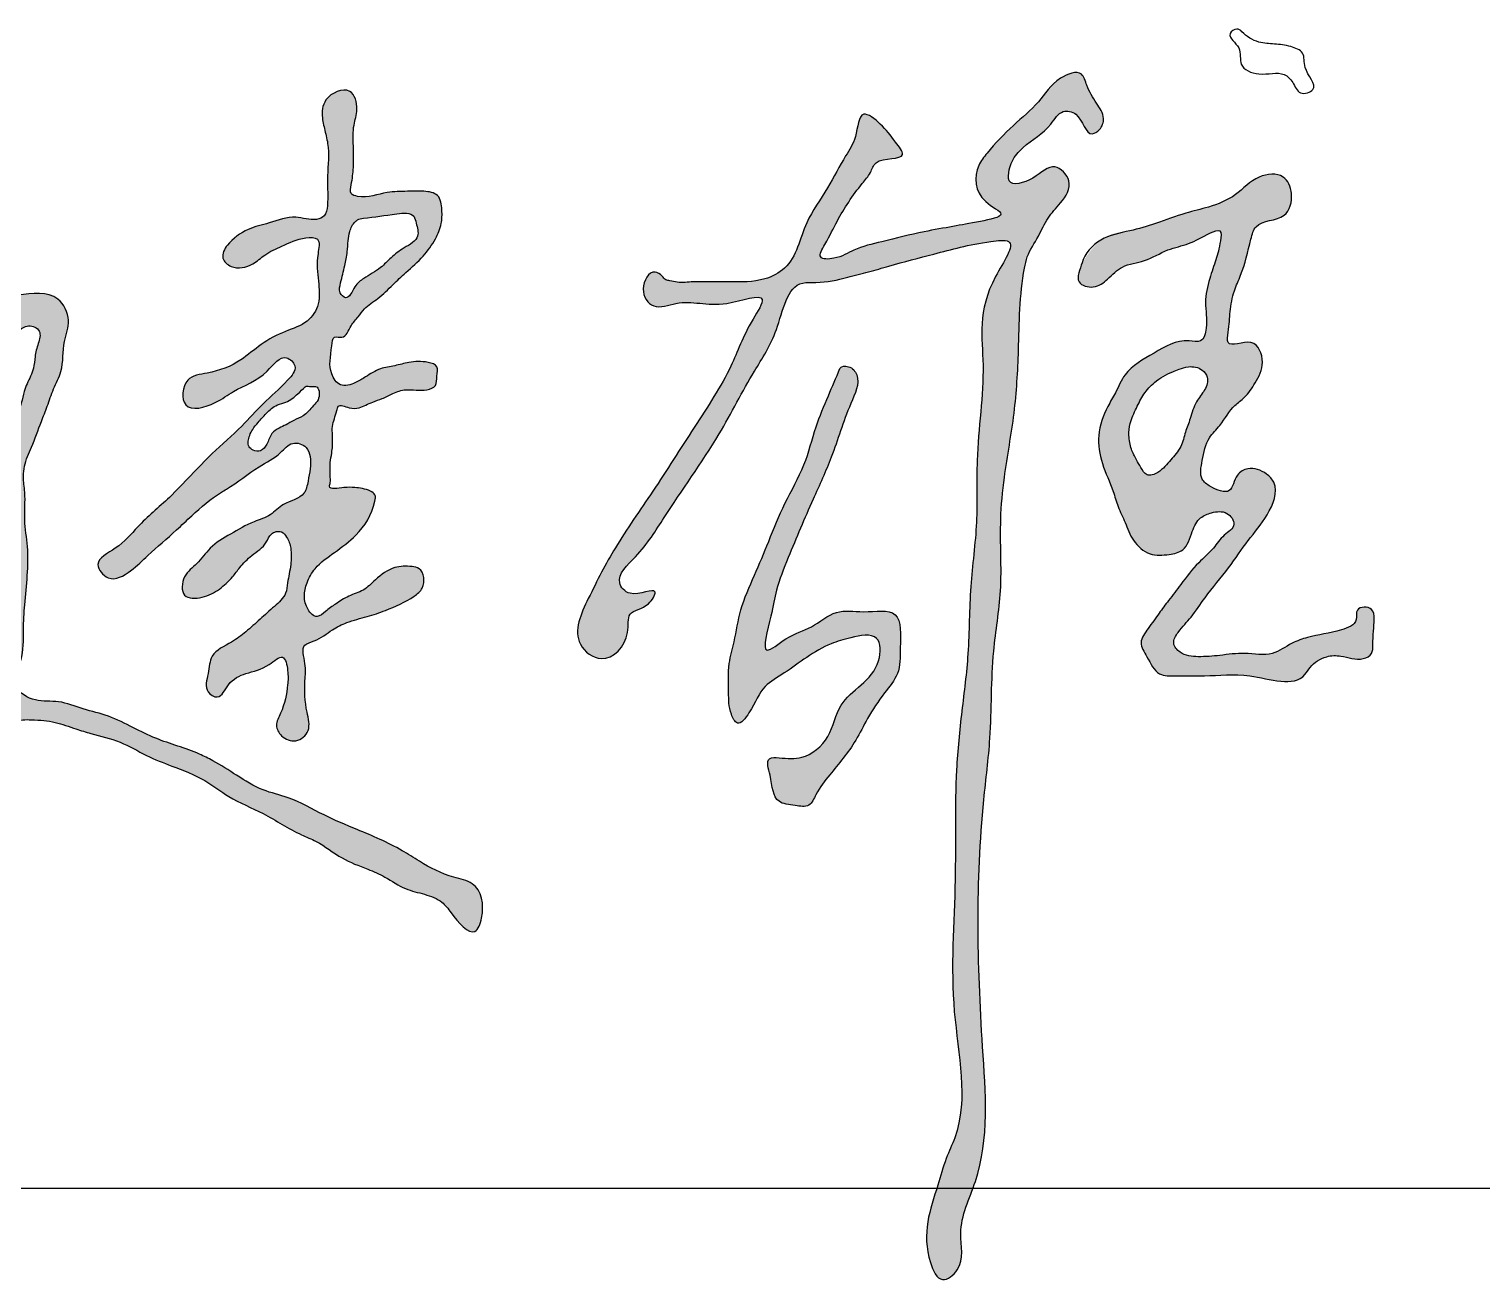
# Model space of a CAD drawing. Extents: x 30064 to 135164, y 17999 to 492668.
# Drawn here: x 111477 to 112349, y 33940 to 34695 of the extents above; entities that cross this region are included whole.
import ezdxf

# ---------------------------------------------------------------- set-up
doc = ezdxf.new("R2010")
doc.units = 0
doc.header["$LTSCALE"] = 1000
doc.header["$MEASUREMENT"] = 0
doc.layers.add('文字和字符', color=7, linetype='Continuous')

msp = doc.modelspace()

# ---------------------------------------------------------------- hatches: boundary and pattern name
at = {"layer": '文字和字符'}
h = msp.add_hatch(color=6, dxfattribs=at)
edge = h.paths.add_edge_path()
edge.add_spline(control_points=[(111875.38, 34542.97), (111875.62, 34542.97), (111900.12, 34543.09), (111915.48, 34542.63), (111936.83, 34553.07), (111940.87, 34578.02), (111956.17, 34598.2), (111965.19, 34616.67), (111973.83, 34628.97), (111974.9, 34648.56), (111989.85, 34636.41), (111994.75, 34629.52), (112006.05, 34615.11), (111985.01, 34618.76), (111981.96, 34607.82), (111972.63, 34597.47), (111962.8, 34582.12), (111956.63, 34569.05), (111949.07, 34556.28), (111962.97, 34556.72), (111972.39, 34563.39), (111991.72, 34567.72), (112010.76, 34572.7), (112031.71, 34576.3), (112044.33, 34578.62), (112066.18, 34582.89), (112044.26, 34592.45), (112043.49, 34609.68), (112054.51, 34624.07), (112066.51, 34636.64), (112083.4, 34650.16), (112091.49, 34664.6), (112108.67, 34671.17), (112111.92, 34658.84), (112116.76, 34651.06), (112122.92, 34642.2), (112120.28, 34634.65), (112111.15, 34628.76), (112108.69, 34644.18), (112095.7, 34646.78), (112088.27, 34633.31), (112075.73, 34626.96), (112066.99, 34617.01), (112064.78, 34610.13), (112063.5, 34599.36), (112081.32, 34604.38), (112090.94, 34616.16), (112104.52, 34602.9), (112096.44, 34590.34), (112087.65, 34581.61), (112082.63, 34569.6), (112076.07, 34560.45), (112071.14, 34537.23), (112071.09, 34505.77), (112068.73, 34463.66), (112062.26, 34430.21), (112058.85, 34394.56), (112061.56, 34359.56), (112053.77, 34316.12), (112054.88, 34274.02), (112044.62, 34195.23), (112046.33, 34107.16), (112054.27, 34017.62), (112032.48, 33975.86), (112039.37, 33952.85), (112023.53, 33940.24), (112010.64, 33968.31), (112019.66, 33990.99), (112026.37, 34015.9), (112042, 34047.95), (112027.51, 34106.97), (112033.96, 34179.47), (112031.77, 34239.98), (112036.36, 34285.06), (112041.24, 34321.59), (112040.83, 34359.6), (112046.59, 34398.13), (112044.37, 34442.26), (112052.59, 34493.62), (112044.24, 34531.42), (112072.11, 34569.48), (112043.23, 34566.07), (112022.85, 34560.41), (111997.58, 34553.96), (111980.61, 34548.85), (111966, 34545.22), (111953.16, 34542.07), (111932.05, 34543.72), (111927.38, 34512.75), (111909.25, 34485.96), (111889.31, 34446.08), (111862.44, 34409.55), (111845.41, 34381.11), (111827.15, 34365.4), (111838.13, 34352.02), (111856.37, 34361.87), (111848.06, 34346.44), (111834.97, 34346.08), (111838.25, 34327.9), (111822.77, 34311.3), (111800.79, 34328.11), (111813.88, 34356.36), (111828.8, 34384.98), (111852.51, 34418.72), (111875.06, 34454.41), (111898.39, 34489.61), (111905.99, 34513.14), (111922.86, 34538.61), (111888.21, 34525.18), (111871.79, 34533.99), (111851.31, 34525.18), (111842.42, 34538.25), (111850.01, 34551.47), (111856.56, 34547.05), (111858.55, 34543.97), (111862.21, 34543.64), (111866.72, 34541.94), (111875.27, 34542.97), (111875.38, 34542.97)], knot_values=[0, 0, 0, 0, 30.010681, 59.710914, 78.593199, 120.407305, 154.524141, 185.004149, 203.061643, 222.774317, 238.80713, 258.455944, 270.333782, 293.330836, 302.766156, 314.154011, 351.592667, 373.783884, 384.727657, 395.744414, 413.857163, 437.957453, 474.261753, 498.637383, 521.996218, 540.039757, 556.440551, 586.981856, 599.46137, 631.292047, 659.861277, 686.798362, 704.454635, 714.77327, 731.806988, 745.746399, 755.60273, 762.331918, 783.607358, 794.2488, 808.935268, 839.224822, 854.000646, 861.29652, 870.524529, 890.282084, 910.927322, 927.245681, 946.958313, 963.356978, 980.390735, 1000.003082, 1009.515457, 1078.314372, 1130.678307, 1184.843128, 1219.935368, 1279.461792, 1329.992924, 1402.614913, 1454.086505, 1659.988392, 1772.185683, 1817.246483, 1847.677046, 1862.240127, 1879.608782, 1944.488332, 1967.79145, 1986.349178, 2091.415626, 2201.453187, 2292.790848, 2342.000053, 2390.03078, 2446.006624, 2499.916829, 2551.206876, 2630.928051, 2705.368541, 2736.511304, 2751.139397, 2799.882761, 2838.437816, 2856.100871, 2874.060326, 2900.839764, 2911.90203, 2956.44123, 2995.684828, 3055.617738, 3138.927419, 3179.415616, 3204.798199, 3217.112426, 3237.828089, 3249.032304, 3266.585733, 3281.97368, 3312.759311, 3333.895438, 3372.534497, 3420.293911, 3476.863372, 3540.284988, 3599.822241, 3643.146119, 3661.15915, 3690.737213, 3733.200125, 3751.837118, 3768.448916, 3785.656639, 3792.541545, 3796.752385, 3800.355287, 3806.580356, 3819.839144, 3819.839144, 3819.839144, 3819.839144], degree=3, periodic=0)
h = msp.add_hatch(color=6, dxfattribs=at)
edge = h.paths.add_edge_path()
edge.add_spline(control_points=[(111595.89, 34564.98), (111596, 34565.11), (111608.52, 34576.67), (111621.6, 34577.7), (111635.77, 34583.94), (111646.79, 34579.11), (111655.06, 34582.32), (111656.64, 34592.13), (111655.21, 34605.37), (111657.45, 34620.41), (111654.78, 34632.7), (111652.29, 34641.99), (111653.13, 34654.36), (111670.68, 34661.98), (111674.86, 34646.67), (111671.07, 34636.33), (111671.53, 34624.41), (111671.76, 34612.21), (111670.78, 34603.48), (111668.92, 34595.6), (111679.35, 34592.66), (111689.63, 34597.32), (111703.32, 34597.24), (111713.05, 34597.73), (111723.58, 34596.11), (111724.84, 34586.15), (111724.64, 34577.42), (111720.6, 34567.72), (111713.39, 34557.75), (111703.87, 34549.43), (111694.78, 34540.99), (111687.03, 34533.05), (111678.68, 34528.18), (111674.3, 34521.64), (111669.43, 34516.77), (111666.94, 34508.23), (111659.01, 34511.01), (111658.28, 34499.34), (111655.89, 34490.75), (111663.24, 34479.14), (111672.51, 34481.98), (111679.64, 34486.48), (111687.15, 34491.28), (111696.33, 34492.44), (111705.77, 34495.19), (111713.97, 34495.58), (111722.98, 34492.8), (111721.17, 34486.35), (111721.91, 34480.1), (111712.92, 34476.9), (111704.53, 34479.27), (111695.35, 34476.44), (111689.26, 34472.79), (111682.16, 34470.83), (111675.88, 34467.07), (111669.1, 34466.68), (111662.34, 34470.24), (111661.16, 34462.89), (111658.55, 34457.89), (111659.03, 34450.54), (111659.08, 34445.25), (111658.57, 34439.76), (111657.4, 34434.79), (111657.75, 34429.86), (111657.54, 34425.8), (111657.94, 34422.86), (111656, 34417.77), (111666.07, 34419.93), (111673.1, 34419.49), (111679.9, 34418.77), (111685.18, 34415.33), (111683.33, 34404.14), (111675.5, 34391.76), (111660.65, 34380.82), (111649.04, 34372.79), (111642.21, 34360.72), (111640.89, 34349), (111649.52, 34340.22), (111655.25, 34345.91), (111661.2, 34349.81), (111668.56, 34354.8), (111677.87, 34357.29), (111685.48, 34365.26), (111694.92, 34372.35), (111704.61, 34372.47), (111713.92, 34370.94), (111714.96, 34359.46), (111704.66, 34351.68), (111693.25, 34346.4), (111679.46, 34341.81), (111668.45, 34339.2), (111657.71, 34333.92), (111650.87, 34327.69), (111639.45, 34325.32), (111643.39, 34313.56), (111642.01, 34300.98), (111642.48, 34287.44), (111646.63, 34273.68), (111637.29, 34265.57), (111628.3, 34269.29), (111624.01, 34277.01), (111629.85, 34287.02), (111632.1, 34298.48), (111632.55, 34308.96), (111629.95, 34321.18), (111618.86, 34310.36), (111607.88, 34308.83), (111596.28, 34303.34), (111591.81, 34291.37), (111581.37, 34297.61), (111584.98, 34307.81), (111585.26, 34320.46), (111597.81, 34325.85), (111607.26, 34332.91), (111615.59, 34340.55), (111623.65, 34347.85), (111631.28, 34354.46), (111632.11, 34364.01), (111634.17, 34372.7), (111634.55, 34382.3), (111632.28, 34389.03), (111628.32, 34394.06), (111621.45, 34392.43), (111618.97, 34384.43), (111610.64, 34379.35), (111603.84, 34372.47), (111598.47, 34364.76), (111591.04, 34358.03), (111581.88, 34353.05), (111567.63, 34352.46), (111568.93, 34367.41), (111578.48, 34373.58), (111585.49, 34384.51), (111598.16, 34391.78), (111609.97, 34398.76), (111622.04, 34402.28), (111629.76, 34411.18), (111642.37, 34413.04), (111644.73, 34425.98), (111646.84, 34435.13), (111643.55, 34444.9), (111634.09, 34447.76), (111626.6, 34438.21), (111612.23, 34431.21), (111601.2, 34421.86), (111586.78, 34413.53), (111576.91, 34404.98), (111562.98, 34391.62), (111550.11, 34380.81), (111538.65, 34369.48), (111525.35, 34361.37), (111514.1, 34375.63), (111531.86, 34383.44), (111542.91, 34397.93), (111564.51, 34415.57), (111583.21, 34437.63), (111603.53, 34454.61), (111617.67, 34470.9), (111629.09, 34480.23), (111638.95, 34491.67), (111628.93, 34501.19), (111617.78, 34484.32), (111601.95, 34479.79), (111588.66, 34469.16), (111567.28, 34463.37), (111569.43, 34486.63), (111587.45, 34488.08), (111602.66, 34494.07), (111616.21, 34506.14), (111629.8, 34513.45), (111644.08, 34517.63), (111652.08, 34529.88), (111650.3, 34544.73), (111649.15, 34556.06), (111652.27, 34570.01), (111639.19, 34569.48), (111630.01, 34564.93), (111618.68, 34560.12), (111610.58, 34552.23), (111600.18, 34550.29), (111590.68, 34556.35), (111595.83, 34564.91), (111595.89, 34564.98)], knot_values=[0, 0, 0, 0, 21.814226, 40.014518, 62.705103, 80.181203, 87.059593, 95.960741, 117.525979, 144.48919, 157.446323, 169.514731, 184.787555, 205.834293, 221.965238, 235.360358, 252.742704, 270.71375, 285.202589, 292.391017, 298.294038, 323.168932, 339.890762, 353.677583, 365.620364, 378.129251, 389.526685, 402.989381, 420.611403, 440.531037, 455.37129, 472.336878, 486.5792, 494.822314, 504.352288, 516.704907, 522.699181, 530.27695, 553.639261, 565.149337, 577.864888, 587.528817, 601.603428, 613.797645, 625.753182, 641.937729, 649.9788, 657.766267, 665.645468, 673.686615, 691.069983, 702.267642, 712.223711, 720.551303, 732.907569, 741.299569, 750.370401, 754.159277, 767.819998, 775.008381, 783.993926, 790.014194, 797.893351, 805.081778, 810.473088, 814.666318, 817.720913, 829.769177, 838.760629, 852.283854, 856.964277, 862.355586, 894.641394, 917.573479, 938.655869, 952.338385, 974.413595, 984.091028, 992.098792, 1002.565424, 1015.429981, 1028.359865, 1041.617731, 1060.692449, 1075.149999, 1081.330321, 1097.650211, 1107.252151, 1133.82575, 1149.932866, 1167.658992, 1180.945792, 1198.851742, 1207.212315, 1222.48382, 1236.906949, 1263.262694, 1278.557776, 1291.815576, 1304.435541, 1313.922398, 1324.654884, 1349.142625, 1361.020488, 1372.838601, 1385.371679, 1406.33795, 1423.525104, 1437.340436, 1446.079862, 1461.351368, 1476.168885, 1496.200813, 1510.803882, 1526.560496, 1542.662576, 1557.114579, 1565.766985, 1581.249459, 1594.824166, 1604.755407, 1610.756543, 1619.414177, 1627.419657, 1643.634371, 1658.03725, 1667.713087, 1682.728431, 1698.677316, 1713.209272, 1728.480822, 1743.495369, 1760.340716, 1781.062409, 1803.083586, 1817.90876, 1831.829559, 1851.204785, 1861.937228, 1882.369986, 1890.726834, 1902.273459, 1915.005119, 1936.427946, 1969.389218, 1974.338724, 2005.754245, 2023.168452, 2055.026844, 2074.268902, 2093.867831, 2107.78631, 2127.599717, 2153.412209, 2189.440129, 2240.453356, 2274.08225, 2299.89394, 2328.106323, 2341.387876, 2350.989816, 2370.530551, 2403.28468, 2421.19063, 2445.869309, 2466.302067, 2483.491087, 2513.600141, 2534.81948, 2557.988589, 2577.732832, 2594.915337, 2613.696208, 2636.660478, 2648.798069, 2658.352665, 2679.53953, 2695.582632, 2708.030864, 2726.091721, 2735.787779, 2747.159611, 2747.159611, 2747.159611, 2747.159611], degree=3, periodic=0)
edge = h.paths.add_edge_path(flags=16)
edge.add_spline(control_points=[(111642.59, 34480.05), (111642.55, 34480), (111636.64, 34474.29), (111632.55, 34470.73), (111624.66, 34469.21), (111619.34, 34464.35), (111614.81, 34459.13), (111611.16, 34454.87), (111608.82, 34450.17), (111607.52, 34444.66), (111611.6, 34441.46), (111616.46, 34440.88), (111620.27, 34445.95), (111621.66, 34451.82), (111626.59, 34455.34), (111631.4, 34457.07), (111635.83, 34460.2), (111642.49, 34462.32), (111646.41, 34467.71), (111650.66, 34471.94), (111651.35, 34476.08), (111650, 34480.97), (111646.41, 34480.24), (111642.61, 34480.07), (111642.59, 34480.05)], knot_values=[0, 0, 0, 0, 8.439041, 20.62857, 28.097042, 39.877603, 49.765051, 57.178901, 62.854461, 72.258155, 76.58164, 82.950578, 90.312624, 100.188639, 107.6845, 114.090351, 121.535477, 130.11106, 142.317774, 148.462757, 154.387511, 159.526625, 165.895648, 169.459976, 169.459976, 169.459976, 169.459976], degree=3, periodic=0)
edge = h.paths.add_edge_path(flags=16)
edge.add_spline(control_points=[(111672.65, 34579.04), (111672.6, 34578.99), (111668.56, 34572.98), (111668.39, 34567.48), (111667.93, 34560.34), (111666.16, 34551.99), (111664.42, 34544.05), (111662.28, 34536.87), (111668.43, 34531.04), (111671.89, 34540.75), (111678.77, 34546.03), (111687.4, 34550.34), (111694.24, 34558.07), (111701.73, 34563.55), (111711.96, 34568.89), (111709.37, 34577.03), (111707.77, 34584.91), (111692.9, 34583.58), (111682.63, 34580.94), (111674.74, 34581.22), (111672.67, 34579.05), (111672.65, 34579.04)], knot_values=[0, 0, 0, 0, 9.334311, 17.140719, 26.361451, 38.018579, 52.789195, 61.01517, 67.124154, 79.068588, 89.242621, 105.885881, 117.802758, 131.460083, 146.451071, 157.202444, 163.309657, 177.435607, 205.630785, 210.588468, 213.165382, 213.165382, 213.165382, 213.165382], degree=3, periodic=0)
h = msp.add_hatch(color=6, dxfattribs=at)
edge = h.paths.add_edge_path()
edge.add_spline(control_points=[(112108.73, 34554.37), (112108.78, 34554.56), (112120.1, 34572.79), (112136.57, 34572.59), (112153.93, 34578.16), (112169.22, 34584.12), (112185.78, 34587.84), (112201.67, 34594.18), (112212.33, 34607.2), (112230.16, 34608.94), (112235.91, 34595.25), (112231.7, 34578.69), (112213.17, 34580.65), (112208.67, 34563.45), (112205.91, 34550.69), (112199.34, 34536.97), (112197.37, 34524.95), (112196.93, 34515.63), (112194.7, 34502.05), (112212.62, 34511.36), (112219.01, 34493.99), (112213.1, 34482.92), (112207.37, 34473.95), (112197.94, 34467.7), (112193.16, 34457.79), (112183.26, 34448.65), (112181.17, 34437.15), (112178.71, 34425), (112186.81, 34419.14), (112198.9, 34414.13), (112200.1, 34427.26), (112209.5, 34432.29), (112218.46, 34429.24), (112227.58, 34419.43), (112220.42, 34401.95), (112207.93, 34387.95), (112196.52, 34370.25), (112183.88, 34356.05), (112174.85, 34342), (112167.37, 34334.44), (112162.14, 34326.11), (112168.51, 34318.68), (112179.07, 34317.61), (112192.04, 34318.68), (112206.69, 34320.88), (112222.46, 34317.48), (112233.46, 34326.1), (112247.6, 34330.98), (112260.05, 34332.24), (112274.74, 34337.63), (112272.05, 34348.07), (112283.77, 34348.35), (112284.07, 34339.93), (112283.51, 34333), (112283.09, 34326.21), (112283.26, 34319.17), (112274.66, 34314.97), (112265.78, 34318.91), (112254.2, 34318.61), (112246.48, 34313.66), (112237.88, 34298.52), (112209.83, 34309.27), (112185.5, 34305.97), (112167.83, 34306.69), (112153.16, 34306.09), (112148.62, 34317.01), (112142.11, 34326.52), (112149.02, 34335.62), (112154.43, 34343.62), (112161.17, 34352.44), (112168.94, 34362.63), (112177.19, 34373.69), (112187.58, 34382.31), (112192.77, 34390.85), (112202.38, 34396.54), (112195.54, 34405.97), (112186.92, 34404.87), (112178.61, 34401.56), (112174.13, 34392.49), (112171.45, 34381.39), (112159.92, 34378.99), (112148.74, 34378.33), (112138.64, 34387.1), (112135, 34398.28), (112130.11, 34407.75), (112126.85, 34420.03), (112120.18, 34433.3), (112117.27, 34451.33), (112122.46, 34465.86), (112129.42, 34477.08), (112134.93, 34490.96), (112152.34, 34500.1), (112166.93, 34509.56), (112181.27, 34505.88), (112184.5, 34518.42), (112181.68, 34530.16), (112184.87, 34544.16), (112189.23, 34556.54), (112191.49, 34564.6), (112192.76, 34575.47), (112181.74, 34570.65), (112173.83, 34565.54), (112158.95, 34562.67), (112147.22, 34554.72), (112132.85, 34553.67), (112124.56, 34544.75), (112116.58, 34538.77), (112102.86, 34540.79), (112108.69, 34554.25), (112108.73, 34554.37)], knot_values=[0, 0, 0, 0, 24.512001, 49.882294, 72.277412, 98.738469, 118.409447, 143.109669, 167.776883, 187.618262, 203.042037, 222.126752, 247.275306, 258.48372, 289.86628, 303.795246, 321.379231, 338.707377, 347.328395, 366.307106, 385.237264, 403.506228, 418.562709, 428.786369, 449.648574, 463.118664, 483.023077, 498.54091, 507.708607, 523.614939, 538.272825, 548.331434, 564.446663, 573.613544, 601.356343, 627.727416, 655.753502, 687.468657, 707.386499, 724.030195, 733.822997, 742.988374, 758.369859, 776.521682, 797.368312, 820.285411, 838.875384, 852.53501, 881.495768, 896.424896, 904.484831, 916.221913, 924.49056, 934.624145, 946.353648, 953.359124, 961.492881, 980.267656, 992.004738, 1008.557493, 1015.80342, 1061.650078, 1099.490071, 1123.473109, 1136.892554, 1154.792681, 1167.453766, 1180.555905, 1196.223819, 1209.542153, 1226.270416, 1249.735518, 1266.970627, 1281.05191, 1293.130439, 1303.91699, 1316.71909, 1326.731209, 1339.888064, 1357.279911, 1369.076666, 1385.0742, 1402.881823, 1419.32573, 1433.82478, 1447.087554, 1471.921893, 1495.500471, 1520.791964, 1533.894554, 1550.83807, 1581.024251, 1611.984954, 1621.45011, 1633.096343, 1654.387173, 1674.742462, 1691.115782, 1707.380906, 1715.678547, 1723.570803, 1743.940975, 1761.902668, 1783.344225, 1802.439161, 1818.418402, 1831.919163, 1844.453477, 1860.498716, 1860.498716, 1860.498716, 1860.498716], degree=3, periodic=0)
edge = h.paths.add_edge_path(flags=16)
edge.add_spline(control_points=[(112163.12, 34489.02), (112162.99, 34488.97), (112151.31, 34483.25), (112145.83, 34475.91), (112141.16, 34467.05), (112137.39, 34458.99), (112136.5, 34450.35), (112137.85, 34442.84), (112141.02, 34436.58), (112144.05, 34431.67), (112147.32, 34425.53), (112156.23, 34429.07), (112161.62, 34435.89), (112168.56, 34443.53), (112170.45, 34452.75), (112174.09, 34461.44), (112176.28, 34470.87), (112182.6, 34477.4), (112184.99, 34485.13), (112180.41, 34491.44), (112172.9, 34492.54), (112168.22, 34491.14), (112163.16, 34489.04), (112163.12, 34489.02)], knot_values=[0, 0, 0, 0, 17.49913, 30.768414, 43.809406, 57.820521, 67.761158, 79.395962, 89.172864, 96.402516, 104.532234, 113.624822, 128.719094, 142.570854, 155.091253, 167.081152, 182.063386, 194.044375, 204.792336, 212.007375, 223.839632, 231.821798, 237.531752, 237.531752, 237.531752, 237.531752], degree=3, periodic=0)
h = msp.add_hatch(color=6, dxfattribs=at)
edge = h.paths.add_edge_path()
edge.add_spline(control_points=[(111448.12, 34530.22), (111448.36, 34530.3), (111473.36, 34536.2), (111493.06, 34538.04), (111502.75, 34520.11), (111496.53, 34505.68), (111498.03, 34490.98), (111491.3, 34478.89), (111488.15, 34468.65), (111483.36, 34457.11), (111479.87, 34446.85), (111474.93, 34436.36), (111472.82, 34427.06), (111475.1, 34414.35), (111473.54, 34400.22), (111477.59, 34377.88), (111474.66, 34355.74), (111473.2, 34333.15), (111474.03, 34318.19), (111468.14, 34307.76), (111469.2, 34297.08), (111480.86, 34290.39), (111495.22, 34292.08), (111509.46, 34286.17), (111524.97, 34282.82), (111539.02, 34275.57), (111556.71, 34266.74), (111573.6, 34262.52), (111589.56, 34254.42), (111601.8, 34246.55), (111616.24, 34237.39), (111635.34, 34233.4), (111653.03, 34222.74), (111676.26, 34213.25), (111695.9, 34204.97), (111714.01, 34193.11), (111727.64, 34185.97), (111747.37, 34182.49), (111750.93, 34165.85), (111743.62, 34147.16), (111731.47, 34162.28), (111724.61, 34171.75), (111714.02, 34175.75), (111701.82, 34178.17), (111691.42, 34185.62), (111678.5, 34191.24), (111663.69, 34196.45), (111652.08, 34206.35), (111635.06, 34212.89), (111618.76, 34224.13), (111597.85, 34232.16), (111581.62, 34245.31), (111564.13, 34251.65), (111546.83, 34258.45), (111531.74, 34267.62), (111516.8, 34270.96), (111503.88, 34274.9), (111492.17, 34279.31), (111480.42, 34280.16), (111467.36, 34280.41), (111464.71, 34269.38), (111461.98, 34258.21), (111450.15, 34248.6), (111444.92, 34233.02), (111431.09, 34230.45), (111417.43, 34230.27), (111411.55, 34246.43), (111397.62, 34254.23), (111391.07, 34273.07), (111406.55, 34283.09), (111415.56, 34293.58), (111428.53, 34301.75), (111439.53, 34310.82), (111453.94, 34301.85), (111458.29, 34313.6), (111459, 34323.05), (111459.96, 34336.79), (111464.07, 34355.09), (111461.05, 34378.08), (111461.64, 34402.43), (111458.16, 34421.75), (111460.81, 34436.51), (111465.01, 34447.86), (111469.72, 34456.07), (111469.92, 34464.49), (111472.61, 34470.41), (111473.85, 34478.2), (111477.24, 34484.86), (111480.01, 34491.68), (111480.27, 34498.6), (111482.2, 34505.47), (111484.95, 34513.92), (111475.98, 34518.2), (111470.84, 34513.29), (111464.46, 34511.84), (111464.23, 34503.29), (111452.6, 34507.42), (111449.15, 34515.24), (111448.97, 34522.26), (111450.03, 34526.85), (111448.09, 34530.21), (111448.12, 34530.22)], knot_values=[0, 0, 0, 0, 31.567408, 64.804615, 84.514899, 102.449572, 127.665217, 143.393176, 158.761139, 172.306084, 195.386314, 203.777391, 220.63047, 233.896682, 257.032253, 279.176201, 327.700844, 348.661996, 374.096735, 388.033075, 396.915328, 415.877792, 435.250381, 456.66983, 478.431065, 501.305126, 522.015154, 560.722472, 573.046245, 596.2976, 621.456877, 643.421109, 676.452722, 706.559804, 747.979879, 764.804525, 796.369237, 812.756663, 842.42195, 854.740888, 879.873646, 891.588111, 907.370515, 923.988969, 943.623296, 959.405623, 982.733778, 1008.381509, 1021.700495, 1058.208083, 1090.24983, 1114.093944, 1144.201026, 1166.925646, 1191.573171, 1217.002209, 1229.971469, 1248.063792, 1268.029249, 1281.440462, 1294.753802, 1308.690116, 1329.858381, 1355.865323, 1368.43417, 1386.209945, 1406.30905, 1430.06276, 1453.845898, 1470.989804, 1499.087867, 1512.54167, 1535.266273, 1553.042048, 1560.571233, 1580.172383, 1594.917168, 1617.197884, 1657.975453, 1689.943564, 1718.67234, 1738.776712, 1751.36341, 1769.195262, 1777.025624, 1785.794542, 1795.901638, 1809.568461, 1816.675984, 1826.397683, 1837.686133, 1847.881877, 1857.816128, 1868.115168, 1875.917125, 1881.585263, 1896.597226, 1905.82176, 1918.671785, 1923.218896, 1927.782629, 1927.782629, 1927.782629, 1927.782629], degree=3, periodic=0)
edge = h.paths.add_edge_path(flags=17)
edge.add_spline(control_points=[(111418.38, 34275.81), (111418.32, 34275.77), (111412.65, 34272.12), (111412.55, 34266.15), (111412.98, 34260.44), (111415.22, 34254.1), (111420.48, 34250.87), (111422.73, 34245.75), (111426.95, 34244.31), (111430.76, 34244.26), (111433.63, 34246.7), (111436.83, 34249.26), (111440.55, 34250.21), (111444.58, 34251.69), (111447.1, 34255.36), (111450.46, 34259.58), (111453.12, 34266.55), (111455.06, 34274.42), (111458.57, 34282.47), (111458.2, 34288.37), (111458.98, 34295.83), (111448.9, 34295.5), (111441.23, 34298.05), (111435.57, 34293.82), (111431.5, 34290.78), (111428.95, 34287.26), (111426.85, 34283.84), (111423.97, 34281.64), (111422.71, 34278.17), (111418.43, 34275.85), (111418.38, 34275.81)], knot_values=[0, 0, 0, 0, 9.663903, 14.696519, 25.589324, 33.287033, 41.448102, 50.312117, 54.669885, 59.317586, 65.471876, 69.610934, 76.339168, 81.250991, 86.994431, 94.228062, 103.814692, 117.550507, 128.275999, 139.362893, 142.658643, 157.109971, 167.517587, 177.222957, 183.783609, 188.977779, 195.04957, 200.641099, 203.083872, 211.139425, 211.139425, 211.139425, 211.139425], degree=3, periodic=0)
h = msp.add_hatch(color=6, dxfattribs=at)
edge = h.paths.add_edge_path()
edge.add_spline(control_points=[(111963.44, 34490.93), (111963.36, 34490.75), (111955.01, 34471.16), (111948.63, 34455.88), (111942.67, 34431.79), (111930.02, 34410.62), (111921.08, 34387.96), (111912.26, 34366.74), (111903.23, 34347.24), (111900.78, 34328.88), (111896.02, 34312.74), (111896.87, 34297.56), (111896.51, 34286.18), (111902.28, 34275), (111912.23, 34288.14), (111915.85, 34299.93), (111931.15, 34308.49), (111943.25, 34317.87), (111956.85, 34325.81), (111970.11, 34329.67), (111988.22, 34333.17), (111987.92, 34304.91), (111962.42, 34295.54), (111958.75, 34269.12), (111942.6, 34255.81), (111930.3, 34257.13), (111918.34, 34257.77), (111922.96, 34243.62), (111923.15, 34230.18), (111935.87, 34228.82), (111945.53, 34227.13), (111949.93, 34237.86), (111959.44, 34249.9), (111971.76, 34264.2), (111980.27, 34282.14), (111988.98, 34295), (111999.92, 34307.95), (111999.22, 34324.03), (112001.28, 34348.07), (111977.77, 34343.74), (111960.68, 34347.1), (111946.56, 34334.33), (111932.92, 34331.51), (111914.3, 34314.95), (111922.79, 34343.05), (111924.92, 34358.86), (111934.67, 34383.29), (111945.67, 34409.19), (111959.88, 34439.73), (111966.84, 34464.53), (111976.35, 34483.41), (111970.35, 34493.77), (111963.46, 34490.98), (111963.44, 34490.93)], knot_values=[0, 0, 0, 0, 24.542793, 52.435959, 85.650583, 121.512598, 155.916917, 186.540407, 217.474406, 244.606868, 263.102829, 287.388558, 305.597528, 314.527085, 327.332873, 353.193682, 372.630675, 395.352625, 418.617204, 435.772151, 457.249665, 475.959444, 524.49024, 552.742939, 580.507685, 599.437854, 607.362997, 621.159879, 644.090151, 657.95728, 669.398503, 679.892715, 700.008206, 736.031643, 756.664286, 782.242284, 801.590045, 823.390719, 851.090423, 877.54929, 900.135028, 924.011869, 947.574779, 965.855715, 994.232281, 1016.328926, 1045.309406, 1098.032674, 1136.336698, 1183.774373, 1208.195694, 1217.866995, 1225.149506, 1225.149506, 1225.149506, 1225.149506], degree=3, periodic=0)

# ---------------------------------------------------------------- linework, layer by layer
msp.add_line((105180.82, 33998.87), (113180.82, 33998.87))
at = {"layer": '文字和字符', "color": 6}
for points, start_tangent, end_tangent in [([(112204.65, 34693.18), (112214.81, 34686.93), (112224.19, 34685.76), (112233.96, 34684.2), (112241, 34680.29), (112242.56, 34671.7), (112247.25, 34658.42), (112239.82, 34656.46), (112235.13, 34662.71), (112230.05, 34667.4), (112214.81, 34667.79), (112204.25, 34673.65), (112202.69, 34683.41), (112197.61, 34692.01), (112201.52, 34694.74), (112204.65, 34693.18)], (0.676765, -0.736199), (0.676765, -0.736199)), ([(111875.38, 34542.97), (111897.01, 34542.97), (111918.33, 34544.77), (111930.28, 34551.29), (111943.52, 34578.35), (111956.06, 34599.5), (111966.88, 34618.62), (111972.7, 34630.26), (111977.69, 34643.56), (111987.67, 34637.74), (111996.82, 34626.93), (112000.98, 34619.45), (111985.18, 34614.46), (111981.71, 34608.62), (111976.86, 34601.99), (111961.89, 34579.55), (111954.4, 34565.42), (111951.91, 34557.94), (111959.8, 34557.12), (111971.87, 34562.09), (111988.51, 34567.08), (112013.98, 34573.06), (112031.25, 34576.25), (112047.8, 34579.32), (112060.04, 34583.71), (112050.89, 34591.19), (112046.73, 34612.8), (112051.72, 34620.28), (112067.53, 34636.91), (112082.5, 34651.04), (112095.81, 34665.17), (112108.29, 34667.66), (112111.61, 34661.01), (112117.44, 34650.21), (112121.6, 34641.06), (112119.1, 34634.41), (112114.94, 34631.92), (112104.96, 34643.56), (112097.47, 34645.22), (112089.99, 34637.74), (112073.35, 34623.61), (112066.7, 34615.29), (112065.03, 34610.31), (112065.03, 34603.66), (112079.17, 34605.32), (112092.48, 34611.97), (112100.8, 34603.66), (112095.81, 34590.36), (112088.32, 34581.21), (112082.5, 34570.41), (112075.85, 34557.94), (112074.18, 34551.29), (112070.57, 34501.84), (112067.92, 34464.19), (112062.14, 34425.59), (112059.95, 34400.4), (112059.76, 34357.5), (112055.73, 34321.31), (112053.43, 34269.02), (112049.79, 34232.11), (112049.06, 34083.73), (112044.7, 34002.99), (112035.96, 33971.72), (112033.78, 33949.89), (112025.05, 33944.08), (112017.77, 33954.26), (112022.13, 34000.81), (112027.23, 34016.81), (112032.32, 34029.18), (112032.08, 34104.89), (112032.56, 34184.19), (112033.36, 34250.01), (112036.58, 34285.32), (112040.22, 34319.74), (112041.92, 34360.05), (112045.36, 34398.74), (112045.76, 34435.7), (112049.29, 34493.05), (112056.82, 34546.16), (112064.55, 34567.23), (112054.01, 34567.23), (112019.7, 34559.68), (111992.87, 34552.48), (111980.63, 34548.97), (111968.1, 34545.75), (111949.05, 34542.63), (111941.09, 34542.29), (111925.3, 34514.34), (111912.12, 34489.32), (111890.93, 34451.68), (111857.98, 34401.5), (111840.72, 34377.97), (111831.3, 34362.29), (111837.58, 34356.02), (111852.49, 34356.8), (111848.56, 34349.75), (111837.58, 34343.47), (111836.01, 34332.49), (111820.32, 34316.81), (111807.76, 34325.44), (111812.47, 34352.88), (111828.69, 34383.24), (111851.12, 34417.28), (111876.03, 34455.6), (111898, 34492.46), (111911.33, 34520.68), (111916.83, 34532.45), (111895.64, 34530.09), (111865.04, 34530.09), (111851.7, 34528.53), (111845.43, 34538.72), (111852.49, 34548.91), (111856.77, 34546.41), (111858.92, 34544.26), (111861.44, 34543.64), (111865.83, 34542.71), (111875.38, 34542.97)], (1, 0), (1, 0)), ([(111595.89, 34564.98), (111608.41, 34574.47), (111620.94, 34578.36), (111636.92, 34581.81), (111649.45, 34580.52), (111653.94, 34582.62), (111655.93, 34588.72), (111655.93, 34604.26), (111656.36, 34623.69), (111654.66, 34632.87), (111652.91, 34641.39), (111655.07, 34652.18), (111669.32, 34657.36), (111673.64, 34646.57), (111671.91, 34637.07), (111671.48, 34624.55), (111671.48, 34611.6), (111670.19, 34601.24), (111670.19, 34596.06), (111674.07, 34594.33), (111691.85, 34596.64), (111703.88, 34597.35), (111713.82, 34597.35), (111722.02, 34594.76), (111724.62, 34586.13), (111724.18, 34577.93), (111720.73, 34568.86), (111713.38, 34558.5), (111703.02, 34548.57), (111695.2, 34541.27), (111686.17, 34533.03), (111678.08, 34526.71), (111674.38, 34522.07), (111670.19, 34516.63), (111664.57, 34509.72), (111660.25, 34509.72), (111658.52, 34504.54), (111658.52, 34487.7), (111663.71, 34481.23), (111672.78, 34482.52), (111678.83, 34485.98), (111687.77, 34490.75), (111696.35, 34492.68), (111704.74, 34494.61), (111716.41, 34494.61), (111721.59, 34492.02), (111721.59, 34486.41), (111720.73, 34480.8), (111715.54, 34478.21), (111703.02, 34478.21), (111695.24, 34476.05), (111688.79, 34472.91), (111683.15, 34470.87), (111674.94, 34467.41), (111668.89, 34467.41), (111662.41, 34468.28), (111661.55, 34465.69), (111658.95, 34456.19), (111658.95, 34451.01), (111658.95, 34444.53), (111658.52, 34440.22), (111657.66, 34434.61), (111657.66, 34429.42), (111657.66, 34425.54), (111657.66, 34422.52), (111657.23, 34420.36), (111665.87, 34419.5), (111672.35, 34419.5), (111681.85, 34417.34), (111684.44, 34415.18), (111684.44, 34411.29), (111673.06, 34391), (111660.21, 34380.61), (111648.59, 34370.82), (111643.69, 34362.26), (111644.3, 34346.37), (111649.81, 34342.09), (111654.71, 34345.15), (111660.81, 34349.57), (111668.78, 34354.32), (111677.34, 34357.98), (111684.68, 34364.1), (111696.31, 34371.44), (111706.71, 34372.05), (111710.99, 34370.82), (111712.83, 34359.21), (111707.93, 34354.32), (111690.8, 34345.76), (111679.79, 34342.09), (111667.55, 34338.42), (111658.99, 34334.14), (111647.98, 34327.41), (111642.47, 34324.97), (111642.47, 34313.96), (111642.47, 34303.57), (111643.69, 34284.62), (111644.3, 34273.61), (111636.96, 34267.5), (111628.4, 34270.55), (111625.34, 34276.67), (111627.79, 34284), (111632.07, 34301.12), (111632.07, 34309.68), (111629.01, 34317.63), (111621.06, 34313.35), (111606.98, 34307.85), (111596.58, 34301.12), (111589.85, 34293.79), (111584.35, 34296.84), (111584.35, 34307.85), (111586.79, 34318.24), (111598.42, 34326.8), (111606.98, 34332.92), (111615.49, 34340.44), (111624.11, 34348.2), (111630.84, 34356.15), (111632.07, 34362.26), (111633.9, 34373.27), (111633.9, 34383.05), (111631.46, 34389.78), (111628.4, 34392.84), (111622.28, 34391.61), (111619.22, 34386.72), (111610.65, 34378.77), (111603.31, 34371.44), (111599.03, 34365.93), (111591.08, 34358.6), (111580.68, 34353.7), (111570.27, 34354.93), (111570.27, 34365.93), (111577.62, 34373.88), (111585.57, 34383.05), (111597.81, 34391.61), (111611.88, 34398.95), (111621.67, 34403.23), (111629.62, 34409.34), (111641.86, 34416.07), (111644.3, 34423.41), (111645.53, 34438.08), (111643.08, 34443.58), (111635.13, 34446.03), (111627.79, 34440.53), (111614.94, 34431.97), (111595.36, 34418.51), (111592.3, 34416.68), (111574.56, 34402.62), (111565.38, 34394.06), (111548.25, 34378.77), (111537.85, 34369.6), (111524.39, 34365.32), (111518.27, 34373.27), (111528.67, 34383.05), (111542.13, 34395.89), (111561.1, 34413.62), (111586.79, 34439.91), (111604.54, 34456.42), (111617.38, 34469.87), (111632.07, 34483.94), (111636.35, 34492.5), (111631.46, 34497.39), (111619.83, 34489.44), (111599.64, 34477.21), (111588.63, 34470.48), (111570.89, 34469.26), (111572.11, 34483.94), (111583.73, 34488.22), (111603.92, 34496.16), (111616.16, 34505.34), (111630.84, 34513.28), (111643.69, 34519.4), (111650.42, 34529.79), (111650.5, 34543.33), (111650.29, 34559.87), (111649.91, 34568.61), (111643.06, 34569.37), (111628.62, 34564.43), (111618.35, 34559.11), (111611.13, 34553.79), (111598.2, 34552.27), (111593.26, 34557.21), (111595.89, 34564.98)], (0.662995, 0.748624), (0.662995, 0.748624)), ([(112108.73, 34554.37), (112119.92, 34568.04), (112137.33, 34573.63), (112152.87, 34577.98), (112170.9, 34584.19), (112184.57, 34587.92), (112200.74, 34595.37), (112215.04, 34605.93), (112229.34, 34605.93), (112234.31, 34595.99), (112229.96, 34582.95), (112213.17, 34576.11), (112210.06, 34568.66), (112203.85, 34546.91), (112200.12, 34537.59), (112197.63, 34525.17), (112196.39, 34512.74), (112196.39, 34506.53), (112210.06, 34506.53), (112216.9, 34494.73), (112212.55, 34482.3), (112206.08, 34473.59), (112200.44, 34468.85), (112191.41, 34456.83), (112185.2, 34449.37), (112180.84, 34435.71), (112180.84, 34424.52), (112185.82, 34420.17), (112197.01, 34417.69), (112201.98, 34427.01), (112208.2, 34430.74), (112219.39, 34427.63), (112223.74, 34422.66), (112219.71, 34403.08), (112208.43, 34387.78), (112196.66, 34371.37), (112182.52, 34353.41), (112174.1, 34341.79), (112166.42, 34332.58), (112163.73, 34326.05), (112167.57, 34320.68), (112178.32, 34317.99), (112191.38, 34318.76), (112206.36, 34319.91), (112222.88, 34319.91), (112234.78, 34326.05), (112244, 34329.51), (112264.36, 34334.11), (112273.19, 34340.25), (112273.96, 34346.01), (112282.41, 34346.4), (112283.95, 34340.64), (112283.56, 34333.35), (112283.18, 34324.9), (112282.41, 34319.91), (112277.42, 34316.84), (112263.97, 34318.38), (112255.52, 34317.99), (112245.54, 34311.47), (112242.47, 34307.25), (112209.43, 34306.48), (112182.17, 34306.48), (112164.88, 34306.48), (112155.28, 34307.63), (112147.6, 34317.99), (112144.14, 34326.44), (112148.37, 34334.88), (112154.9, 34344.09), (112160.66, 34351.77), (112167.95, 34361.36), (112178.71, 34374.41), (112187.51, 34383.18), (112194.07, 34390.92), (112199.83, 34397.44), (112195.61, 34403.97), (112186.39, 34404.35), (112179.86, 34401.28), (112174.87, 34393.22), (112169.11, 34382.09), (112161.04, 34379.4), (112149.52, 34379.79), (112139.53, 34387.85), (112134.54, 34398.6), (112130.34, 34408.16), (112127.36, 34417.24), (112120.92, 34433.94), (112118.74, 34450.79), (112124.18, 34468.19), (112128.74, 34476.46), (112134.52, 34487.22), (112151.92, 34500.26), (112173, 34507.59), (112179.82, 34507.59), (112183.23, 34515.26), (112182.8, 34530.59), (112185.39, 34545.03), (112189.01, 34556.26), (112191.76, 34567.66), (112191.33, 34573.62), (112185.79, 34572.34), (112172.57, 34565.95), (112160.21, 34562.12), (112146.14, 34555.73), (112132.93, 34551.9), (112123.97, 34544.65), (112115.45, 34539.97), (112106.92, 34542.95), (112108.73, 34554.37)], (0.284283, 0.95874), (0.284283, 0.95874)), ([(111672.65, 34579.04), (111669.36, 34573.17), (111668.37, 34567.63), (111667.83, 34561.01), (111666.31, 34552.75), (111663.87, 34542.39), (111663.58, 34536.46), (111666.83, 34533.5), (111672.46, 34540.02), (111677.79, 34545.05), (111687.87, 34551.56), (111694.09, 34557.48), (111701.97, 34563.37), (111710.08, 34570.51), (111709.19, 34578.21), (111707.71, 34582.35), (111697.64, 34583.83), (111677.5, 34581.17), (111674.04, 34580.27), (111672.65, 34579.04)], (-0.774883, -0.632104), (-0.774883, -0.632104)), ([(111448.12, 34530.22), (111470.37, 34534.99), (111494.2, 34532.6), (111500.56, 34519.9), (111498.17, 34507.2), (111496.02, 34489.16), (111491.64, 34478.7), (111487.85, 34468.3), (111484.31, 34459.2), (111478.31, 34443.68), (111475.93, 34438.13), (111473.55, 34426.22), (111474.34, 34416.69), (111474.34, 34400.02), (111475.93, 34384.14), (111474.34, 34349.21), (111473.55, 34334.12), (111471.96, 34315.86), (111468.78, 34306.33), (111469.57, 34299.98), (111480.7, 34292.04), (111494.61, 34290.89), (111509.46, 34286.67), (111524.5, 34282.23), (111539.49, 34275.37), (111552.99, 34269.02), (111579.21, 34259.49), (111587.15, 34255.52), (111601.45, 34246.79), (111617.34, 34238.05), (111632.44, 34233.29), (111653.89, 34222.97), (111673.75, 34214.24), (111700.76, 34201.53), (111711.09, 34195.18), (111731.74, 34185.66), (111742.87, 34181.69), (111748.43, 34161.04), (111744.46, 34153.1), (111730.16, 34164.22), (111724.59, 34170.57), (111714.27, 34175.33), (111702.79, 34178.77), (111690.43, 34185.66), (111680.1, 34190.42), (111664.69, 34197.14), (111649.12, 34207.09), (111640.38, 34211.06), (111617.34, 34223.76), (111596.69, 34234.09), (111582.39, 34243.61), (111562.53, 34252.35), (111547.43, 34258.7), (111531.54, 34266.64), (111513.99, 34271.9), (111505.05, 34274.63), (111492.61, 34278.55), (111478.31, 34280.13), (111468.78, 34278.55), (111464.81, 34269.81), (111461.63, 34260.28), (111452.1, 34248.38), (111440.97, 34233.29), (111432.23, 34230.91), (111419.52, 34232.5), (111410.88, 34244.12), (111398.87, 34256.32), (111394.9, 34272.99), (111403.63, 34281.72), (111418.73, 34295.22), (111426.67, 34300.78), (111441.77, 34307.13), (111454.48, 34305.54), (111456.95, 34310.37), (111459.08, 34324.33), (111460.04, 34334.91), (111462.42, 34350.79), (111461.63, 34380.17), (111460.84, 34403.19), (111459.25, 34423.84), (111461.63, 34438.13), (111464.78, 34446.63), (111469.5, 34458.59), (111470.27, 34464.18), (111472.22, 34470.19), (111474.02, 34477.24), (111477.79, 34486.34), (111479.53, 34491.16), (111480.49, 34498.1), (111482.42, 34506), (111483, 34513.33), (111476.63, 34516.61), (111469.88, 34513.52), (111465.06, 34510.63), (111463.71, 34506.77), (111453.1, 34508.9), (111449.82, 34514.68), (111449.44, 34523.93), (111449.44, 34527.21), (111448.12, 34530.22)], (0.945021, 0.327011), (0.945021, 0.327011)), ([(111963.44, 34490.93), (111956.52, 34474.66), (111949.19, 34455.94), (111941.86, 34433.15), (111930.46, 34409.96), (111920.69, 34387.17), (111912.14, 34366.83), (111903.99, 34346.07), (111899.92, 34326.95), (111897.07, 34313.93), (111896.67, 34296.43), (111898.29, 34283.41), (111901.96, 34278.12), (111908.88, 34284.23), (111918.65, 34300.1), (111930.05, 34308.23), (111943.49, 34317.59), (111958.15, 34325.73), (111969.96, 34329.39), (111985.43, 34328.99), (111986.65, 34315.56), (111964.12, 34288.81), (111956.16, 34270.07), (111940.54, 34257.57), (111926.9, 34257.29), (111921.21, 34256.72), (111921.5, 34246.78), (111926.9, 34231.16), (111936.56, 34228.61), (111944.8, 34228.89), (111949.06, 34235.14), (111957.3, 34247.06), (111972.93, 34267.79), (111980.03, 34280.86), (111990.26, 34296.19), (111997.93, 34307.83), (111999.64, 34323.45), (111996.59, 34343.18), (111977.61, 34344.98), (111961.34, 34344.53), (111946.42, 34335.95), (111931.06, 34328.72), (111919.76, 34321.95), (111922.02, 34342.27), (111925.37, 34357.84), (111932.41, 34377.5), (111947.33, 34412.45), (111958.27, 34437.79), (111969.97, 34469.91), (111973.49, 34487.16), (111968.56, 34492.08), (111963.44, 34490.93)], (-0.394162, -0.919041), (-0.394162, -0.919041)), ([(112163.12, 34489.02), (112152.24, 34482.65), (112145.86, 34475.52), (112141.36, 34467.27), (112137.61, 34457.9), (112136.86, 34450.77), (112138.36, 34442.53), (112141.36, 34436.15), (112143.98, 34431.65), (112147.74, 34427.15), (112154.12, 34428.65), (112161.99, 34436.15), (112167.92, 34444.18), (112170.75, 34452.75), (112173.63, 34460.9), (112177.38, 34471.02), (112182.26, 34478.15), (112183.77, 34485.74), (112180.78, 34490), (112172.5, 34492.02), (112166.94, 34490.56), (112163.12, 34489.02)], (-0.928724, -0.370772), (-0.928724, -0.370772)), ([(111642.59, 34480.05), (111638.2, 34475.84), (111631.06, 34470.72), (111625.94, 34469.08), (111619.17, 34463.96), (111614.41, 34458.65), (111611.11, 34454.45), (111609.28, 34450.79), (111608.92, 34444.02), (111611.3, 34442.01), (111615.87, 34441.64), (111619.53, 34445.48), (111622.64, 34451.89), (111626.89, 34455.23), (111631.08, 34457.16), (111635.74, 34459.82), (111641.31, 34462.49), (111647.53, 34468.71), (111650.28, 34472.19), (111651.01, 34476.39), (111649.73, 34479.87), (111645.15, 34480.23), (111642.59, 34480.05)], (-0.672398, -0.74019), (-0.672398, -0.74019))]:
    msp.add_spline(points, degree=3, dxfattribs=dict(at, start_tangent=start_tangent, end_tangent=end_tangent))

doc.saveas('drawing.dxf')
